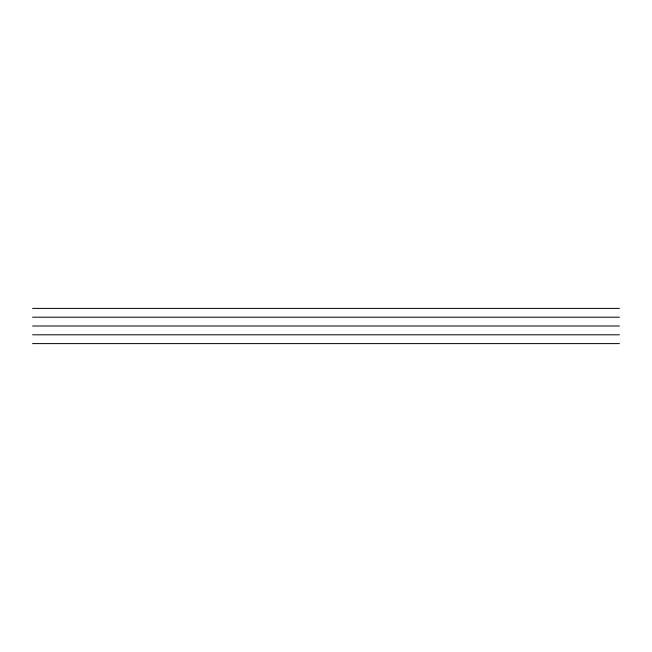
<?xml version="1.0" encoding="UTF-8"?>
<svg xmlns="http://www.w3.org/2000/svg" width="652" height="652" viewBox="0 0 652 652"><rect width="100%" height="100%" fill="white"/><g stroke="black" fill="none" stroke-linecap="round" stroke-linejoin="round"><path stroke-width="0.98" d="M32.6 308.396L619.4 308.396M32.6 317.198L619.4 317.198M32.6 326L619.4 326M32.6 334.802L619.4 334.802M32.6 343.604L619.4 343.604"/></g></svg>
